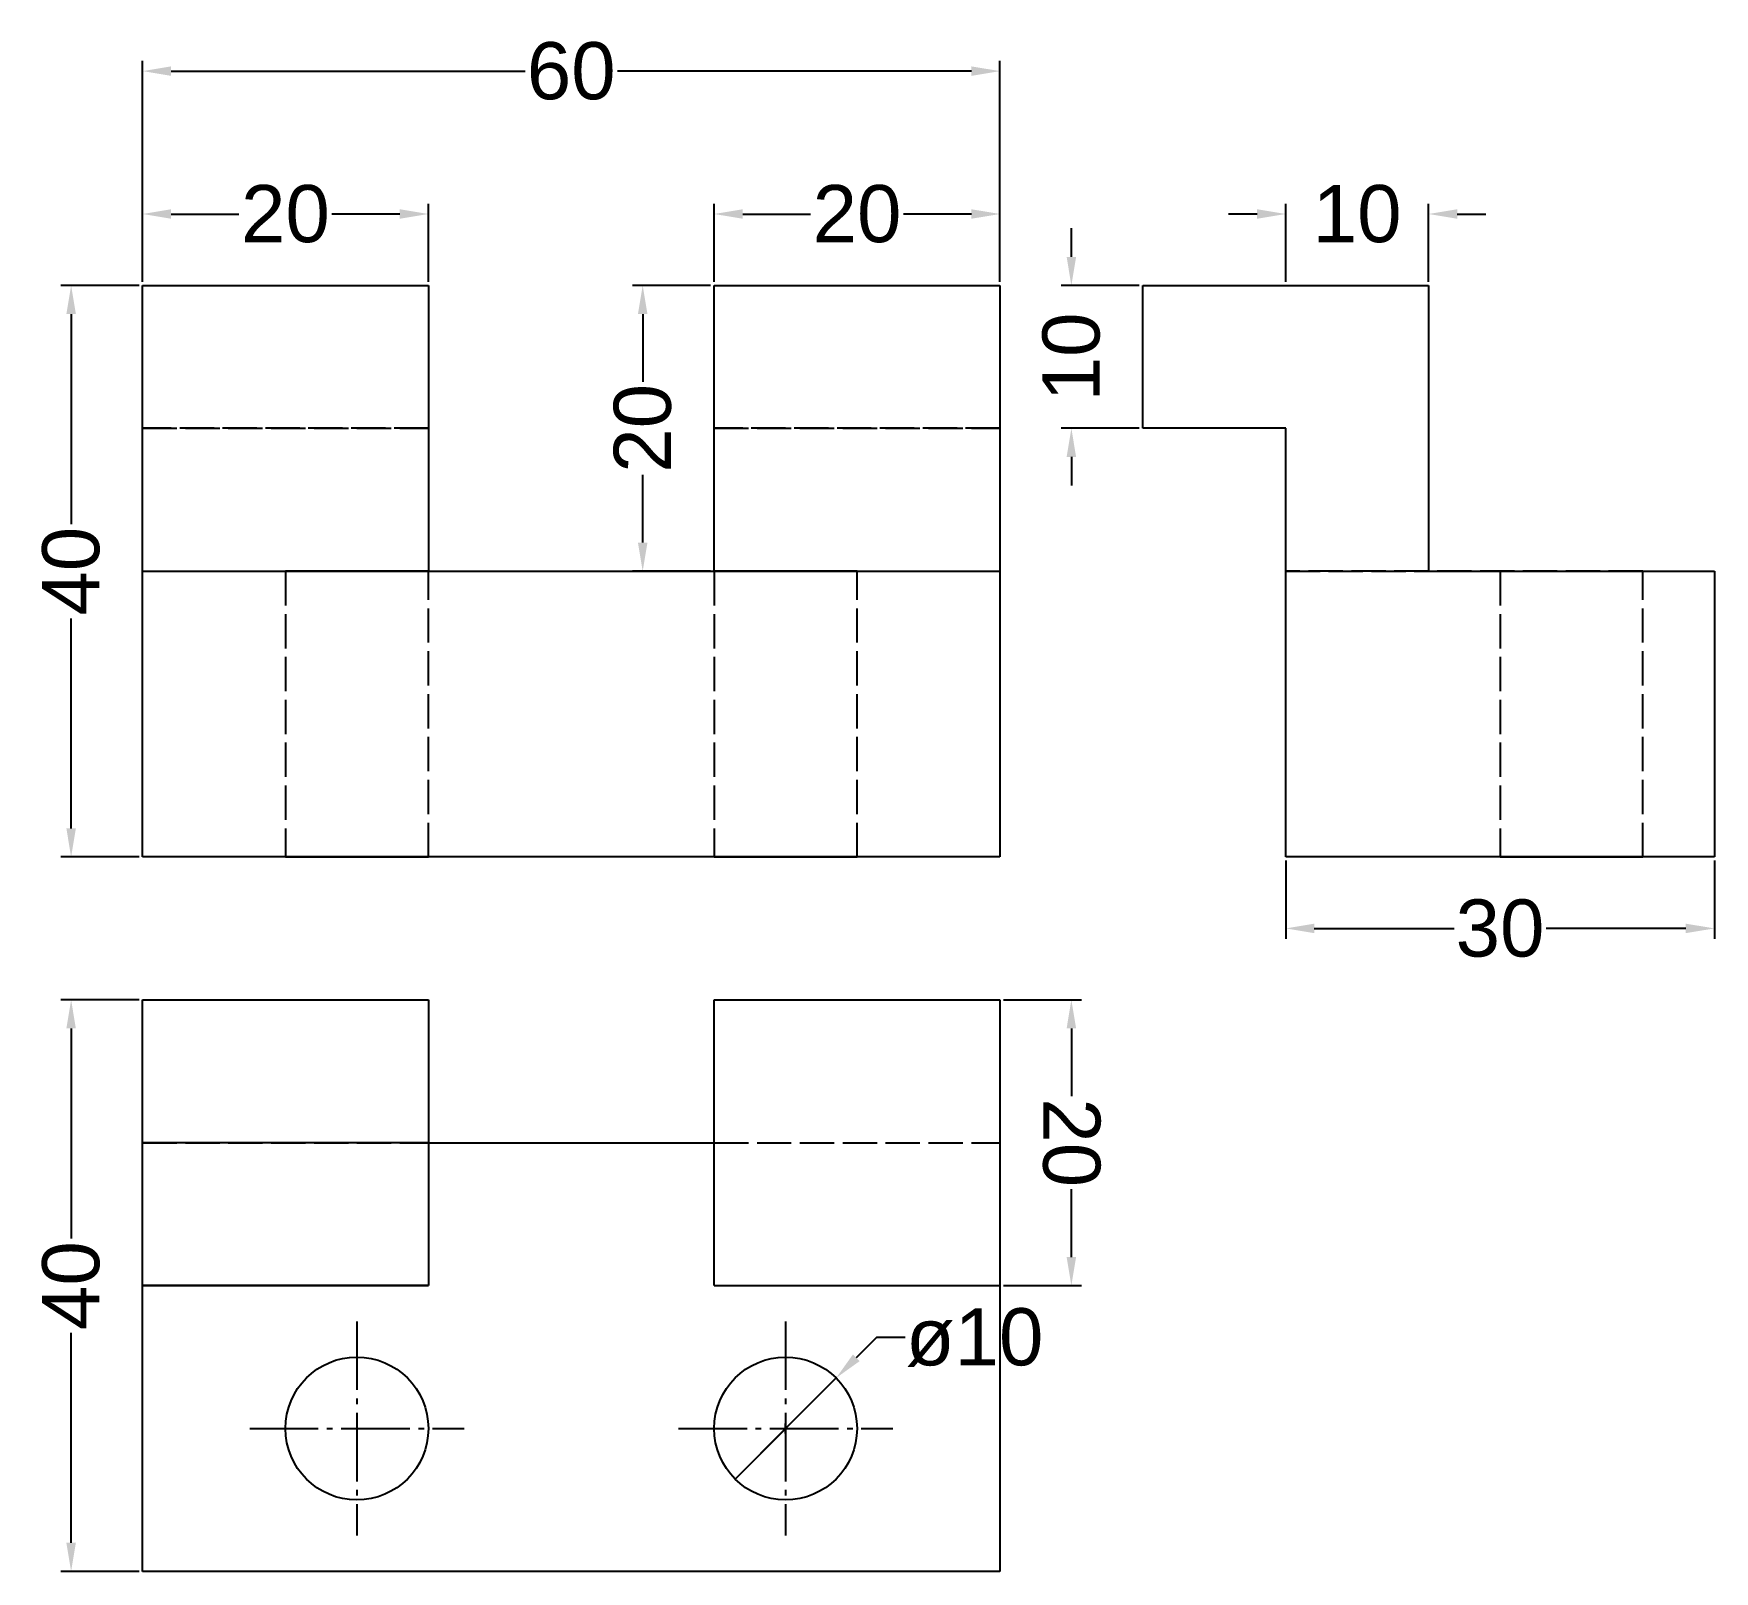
# Model space of a CAD drawing. Header units: inches. Extents: x 0.6 to 30, y 2.5 to 29.4.
import ezdxf

# ---------------------------------------------------------------- set-up
doc = ezdxf.new("R2010")
doc.units = ezdxf.units.IN
doc.header["$MEASUREMENT"] = 0
doc.linetypes.add('ACAD_ISO02W100', pattern=[15, 12, -3])
doc.linetypes.add('ACAD_ISO04W100', pattern=[30, 24, -3, 0, -3])
doc.styles.get("Standard").update_dxf_attribs({"font": 'arial.ttf'})
doc.dimstyles.get("Standard").update_dxf_attribs({"dimtxt": 0.18, "dimasz": 0.18, "dimexe": 0.18, "dimexo": 0.0625, "dimgap": 0.09, "dimtad": 0, "dimtih": 1, "dimtoh": 1, "dimdec": 4, "dimzin": 0, "dimdsep": 46, "dimtxsty": 'Standard', "dimcen": 0.09, "dimadec": 0, "dimazin": 0, "dimtfac": 1, "dimtdec": 4, "dimtofl": 0, "dimtmove": 0, "dimatfit": 3, "dimfxl": 1, "dimtolj": 1, "dimtzin": 0, "dimarcsym": 0})

# ---------------------------------------------------------------- blocks, each defined once
blk = doc.blocks.new('*D6')
at = {"color": 0, "lineweight": -2, "transparency": 16777216}
for p, q in [((2.5, 25.062), (2.5, 26.43)), ((3, 26.25), (4.187, 26.25)), ((7, 26.25), (5.813, 26.25)), ((7.5, 25.062), (7.5, 26.43))]:
    blk.add_line(p, q, dxfattribs=at)
at = {"color": 0, "transparency": 16777216}
for points in [[(3, 26.333), (3, 26.167), (2.5, 26.25)], [(7, 26.333), (7, 26.167), (7.5, 26.25)]]:
    blk.add_solid(points, dxfattribs=at)
at = {"layer": 'Defpoints', "color": 0, "transparency": 16777216}
for p in [(7.5, 26.25), (2.5, 25), (7.5, 25)]:
    blk.add_point(p, dxfattribs=at)
at = {"color": 0, "transparency": 16777216, "insert": (5, 26.25), "char_height": 1, "attachment_point": 5}
blk.add_mtext('\\A1;20', dxfattribs=at)
blk = doc.blocks.new('*D7')
at = {"color": 0, "lineweight": -2, "transparency": 16777216}
for p, q in [((12.5, 25.062), (12.5, 26.43)), ((13, 26.25), (14.187, 26.25)), ((17, 26.25), (15.813, 26.25)), ((17.5, 25.062), (17.5, 26.43))]:
    blk.add_line(p, q, dxfattribs=at)
at = {"color": 0, "transparency": 16777216}
for points in [[(13, 26.333), (13, 26.167), (12.5, 26.25)], [(17, 26.333), (17, 26.167), (17.5, 26.25)]]:
    blk.add_solid(points, dxfattribs=at)
at = {"layer": 'Defpoints', "color": 0, "transparency": 16777216}
for p in [(17.5, 26.25), (12.5, 25), (17.5, 25)]:
    blk.add_point(p, dxfattribs=at)
at = {"color": 0, "transparency": 16777216, "insert": (15, 26.25), "char_height": 1, "attachment_point": 5}
blk.add_mtext('\\A1;20', dxfattribs=at)
blk = doc.blocks.new('*D14')
at = {"color": 0, "lineweight": -2, "transparency": 16777216}
for p, q in [((22, 26.25), (21.5, 26.25)), ((22.5, 25.062), (22.5, 26.43)), ((25, 25.062), (25, 26.43)), ((25.5, 26.25), (26, 26.25))]:
    blk.add_line(p, q, dxfattribs=at)
at = {"color": 0, "transparency": 16777216}
for points in [[(22, 26.333), (22, 26.167), (22.5, 26.25)], [(25.5, 26.333), (25.5, 26.167), (25, 26.25)]]:
    blk.add_solid(points, dxfattribs=at)
at = {"layer": 'Defpoints', "color": 0, "transparency": 16777216}
for p in [(22.5, 26.25), (22.5, 25), (25, 25)]:
    blk.add_point(p, dxfattribs=at)
at = {"color": 0, "transparency": 16777216, "insert": (23.75, 26.25), "char_height": 1, "attachment_point": 5}
blk.add_mtext('\\A1;10', dxfattribs=at)
blk = doc.blocks.new('*D15')
at = {"color": 0, "lineweight": -2, "transparency": 16777216}
for p, q in [((18.75, 25.5), (18.75, 26)), ((19.938, 25), (18.57, 25)), ((19.938, 22.5), (18.57, 22.5)), ((18.75, 22), (18.75, 21.5))]:
    blk.add_line(p, q, dxfattribs=at)
at = {"color": 0, "transparency": 16777216}
for points in [[(18.667, 25.5), (18.833, 25.5), (18.75, 25)], [(18.667, 22), (18.833, 22), (18.75, 22.5)]]:
    blk.add_solid(points, dxfattribs=at)
at = {"layer": 'Defpoints', "color": 0, "transparency": 16777216}
for p in [(20, 25), (18.75, 22.5), (20, 22.5)]:
    blk.add_point(p, dxfattribs=at)
at = {"color": 0, "transparency": 16777216, "insert": (18.75, 23.75), "char_height": 1, "attachment_point": 5, "rotation": 90}
blk.add_mtext('\\A1;10', dxfattribs=at)
blk = doc.blocks.new('*D16')
at = {"color": 0, "lineweight": -2, "transparency": 16777216}
for p, q in [((22.5, 14.938), (22.5, 13.57)), ((30, 14.938), (30, 13.57)), ((23, 13.75), (25.446, 13.75)), ((29.5, 13.75), (27.054, 13.75))]:
    blk.add_line(p, q, dxfattribs=at)
at = {"color": 0, "transparency": 16777216}
for points in [[(23, 13.833), (23, 13.667), (22.5, 13.75)], [(29.5, 13.833), (29.5, 13.667), (30, 13.75)]]:
    blk.add_solid(points, dxfattribs=at)
at = {"layer": 'Defpoints', "color": 0, "transparency": 16777216}
for p in [(22.5, 15), (30, 15), (30, 13.75)]:
    blk.add_point(p, dxfattribs=at)
at = {"color": 0, "transparency": 16777216, "insert": (26.25, 13.75), "char_height": 1, "attachment_point": 5}
blk.add_mtext('\\A1;30', dxfattribs=at)
blk = doc.blocks.new('*D17')
at = {"color": 0, "lineweight": -2, "transparency": 16777216}
for p, q in [((2.438, 25), (1.07, 25)), ((1.25, 24.5), (1.25, 20.825)), ((1.25, 15.5), (1.25, 19.175)), ((2.438, 15), (1.07, 15))]:
    blk.add_line(p, q, dxfattribs=at)
at = {"color": 0, "transparency": 16777216}
for points in [[(1.167, 24.5), (1.333, 24.5), (1.25, 25)], [(1.167, 15.5), (1.333, 15.5), (1.25, 15)]]:
    blk.add_solid(points, dxfattribs=at)
at = {"layer": 'Defpoints', "color": 0, "transparency": 16777216}
for p in [(2.5, 25), (1.25, 15), (2.5, 15)]:
    blk.add_point(p, dxfattribs=at)
at = {"color": 0, "transparency": 16777216, "insert": (1.25, 20), "char_height": 1, "attachment_point": 5, "rotation": 90}
blk.add_mtext('\\A1;40', dxfattribs=at)
blk = doc.blocks.new('*D18')
at = {"color": 0, "lineweight": -2, "transparency": 16777216}
for p, q in [((2.438, 12.5), (1.07, 12.5)), ((1.25, 12), (1.25, 8.325)), ((1.25, 3), (1.25, 6.675)), ((2.438, 2.5), (1.07, 2.5))]:
    blk.add_line(p, q, dxfattribs=at)
at = {"color": 0, "transparency": 16777216}
for points in [[(1.167, 12), (1.333, 12), (1.25, 12.5)], [(1.167, 3), (1.333, 3), (1.25, 2.5)]]:
    blk.add_solid(points, dxfattribs=at)
at = {"layer": 'Defpoints', "color": 0, "transparency": 16777216}
for p in [(2.5, 12.5), (1.25, 2.5), (2.5, 2.5)]:
    blk.add_point(p, dxfattribs=at)
at = {"color": 0, "transparency": 16777216, "insert": (1.25, 7.5), "char_height": 1, "attachment_point": 5, "rotation": 90}
blk.add_mtext('\\A1;40', dxfattribs=at)
blk = doc.blocks.new('*D19')
at = {"color": 0, "lineweight": -2, "transparency": 16777216}
for p, q in [((12.438, 25), (11.07, 25)), ((11.25, 24.5), (11.25, 23.313)), ((11.25, 20.5), (11.25, 21.687)), ((12.438, 20), (11.07, 20))]:
    blk.add_line(p, q, dxfattribs=at)
at = {"color": 0, "transparency": 16777216}
for points in [[(11.167, 24.5), (11.333, 24.5), (11.25, 25)], [(11.167, 20.5), (11.333, 20.5), (11.25, 20)]]:
    blk.add_solid(points, dxfattribs=at)
at = {"layer": 'Defpoints', "color": 0, "transparency": 16777216}
for p in [(12.5, 25), (11.25, 20), (12.5, 20)]:
    blk.add_point(p, dxfattribs=at)
at = {"color": 0, "transparency": 16777216, "insert": (11.25, 22.5), "char_height": 1, "attachment_point": 5, "rotation": 90}
blk.add_mtext('\\A1;20', dxfattribs=at)
blk = doc.blocks.new('*D20')
at = {"color": 0, "lineweight": -2, "transparency": 16777216}
for p, q in [((17.563, 12.5), (18.93, 12.5)), ((18.75, 12), (18.75, 10.813)), ((18.75, 8), (18.75, 9.187)), ((17.563, 7.5), (18.93, 7.5))]:
    blk.add_line(p, q, dxfattribs=at)
at = {"color": 0, "transparency": 16777216}
for points in [[(18.667, 12), (18.833, 12), (18.75, 12.5)], [(18.667, 8), (18.833, 8), (18.75, 7.5)]]:
    blk.add_solid(points, dxfattribs=at)
at = {"layer": 'Defpoints', "color": 0, "transparency": 16777216}
for p in [(17.5, 12.5), (17.5, 7.5), (18.75, 7.5)]:
    blk.add_point(p, dxfattribs=at)
at = {"color": 0, "transparency": 16777216, "insert": (18.75, 10), "char_height": 1, "attachment_point": 5, "rotation": 270}
blk.add_mtext('\\A1;20', dxfattribs=at)
blk = doc.blocks.new('*D21')
at = {"color": 0, "lineweight": -2, "transparency": 16777216}
for p, q in [((2.5, 25.062), (2.5, 28.93)), ((17.5, 25.062), (17.5, 28.93)), ((3, 28.75), (9.193, 28.75)), ((17, 28.75), (10.807, 28.75))]:
    blk.add_line(p, q, dxfattribs=at)
at = {"color": 0, "transparency": 16777216}
for points in [[(3, 28.833), (3, 28.667), (2.5, 28.75)], [(17, 28.833), (17, 28.667), (17.5, 28.75)]]:
    blk.add_solid(points, dxfattribs=at)
at = {"layer": 'Defpoints', "color": 0, "transparency": 16777216}
for p in [(17.5, 28.75), (2.5, 25), (17.5, 25)]:
    blk.add_point(p, dxfattribs=at)
at = {"color": 0, "transparency": 16777216, "insert": (10, 28.75), "char_height": 1, "attachment_point": 5}
blk.add_mtext('\\A1;60', dxfattribs=at)
blk = doc.blocks.new('*D22')
at = {"color": 0, "lineweight": -2, "transparency": 16777216}
for p, q in [((15.341, 6.591), (14.987, 6.237)), ((15.841, 6.591), (15.341, 6.591)), ((13.66, 5), (13.84, 5)), ((13.75, 4.91), (13.75, 5.09))]:
    blk.add_line(p, q, dxfattribs=at)
at = {"color": 0, "transparency": 16777216}
blk.add_solid([(14.929, 6.296), (15.046, 6.179), (14.634, 5.884)], dxfattribs=at)
at = {"layer": 'Defpoints', "color": 0, "transparency": 16777216}
for p in [(14.634, 5.884), (12.866, 4.116)]:
    blk.add_point(p, dxfattribs=at)
at = {"color": 0, "transparency": 16777216, "insert": (17.057, 6.591), "char_height": 1, "attachment_point": 5}
blk.add_mtext('\\A1;ø10', dxfattribs=at)

msp = doc.modelspace()

# ---------------------------------------------------------------- linework, layer by layer
for p, q in [((2.5, 15), (2.5, 25)), ((2.5, 25), (7.5, 25)), ((7.5, 25), (7.5, 20)), ((12.5, 20), (12.5, 25)), ((12.5, 25), (17.5, 25)), ((17.5, 25), (17.5, 15)), ((20, 25), (25, 25)), ((20, 22.5), (20, 25)), ((25, 25), (25, 20)), ((7.5, 22.5), (7.5, 22.5)), ((17.5, 22.5), (17.5, 22.5)), ((22.5, 22.5), (20, 22.5)), ((22.5, 15), (22.5, 22.5)), ((2.5, 20), (7.5, 20)), ((7.5, 20), (5, 20)), ((7.5, 20), (12.5, 20)), ((7.5, 20), (12.5, 20)), ((12.5, 20), (17.5, 20)), ((15, 20), (12.5, 20)), ((25, 20), (30, 20)), ((25, 20), (26.25, 20)), ((30, 20), (30, 15)), ((17.5, 15), (2.5, 15)), ((5, 15), (7.5, 15)), ((12.5, 15), (15, 15)), ((30, 15), (22.5, 15)), ((26.25, 15), (28.75, 15)), ((2.5, 2.5), (2.5, 12.5)), ((2.5, 12.5), (2.5, 12.5)), ((2.5, 12.5), (2.5, 12.5)), ((2.5, 12.5), (7.5, 12.5)), ((7.5, 12.5), (7.5, 7.5)), ((12.5, 7.5), (12.5, 12.5)), ((12.5, 12.5), (17.5, 12.5)), ((17.5, 12.5), (17.5, 2.5)), ((7.5, 10), (2.5, 10)), ((7.5, 10), (12.5, 10)), ((7.5, 10), (7.5, 10)), ((2.5, 7.5), (2.5, 7.5)), ((2.5, 7.5), (7.5, 7.5)), ((7.5, 7.5), (2.5, 7.5)), ((12.5, 7.5), (17.5, 7.5)), ((12.86612, 4.11612), (14.63388, 5.88388)), ((14.63388, 5.88388), (13.75, 5)), ((13.75, 5), (12.86612, 4.11612)), ((17.5, 2.5), (2.5, 2.5)), ((2.5, 2.5), (2.5, 2.5)), ((2.5, 2.5), (2.5, 2.5)), ((2.5, 2.5), (2.5, 2.5)), ((2.5, 2.5), (2.5, 2.5))]:
    msp.add_line(p, q)
at = {"linetype": 'ACAD_ISO02W100', "ltscale": 0.05}
for p, q in [((2.5, 22.5), (7.5, 22.5)), ((7.5, 22.5), (2.5, 22.5)), ((12.5, 22.5), (17.5, 22.5)), ((17.5, 22.5), (12.5, 22.5)), ((5, 20), (5, 15)), ((7.5, 15), (7.5, 20)), ((12.5, 20), (12.5, 15)), ((15, 15), (15, 20)), ((22.5, 20), (25, 20)), ((28.75, 20), (22.5, 20)), ((26.25, 20), (26.25, 15)), ((28.75, 15), (28.75, 20)), ((2.5, 10), (7.5, 10)), ((12.5, 10), (17.5, 10))]:
    msp.add_line(p, q, dxfattribs=at)
at = {"linetype": 'ACAD_ISO04W100', "ltscale": 0.05}
for p, q in [((6.25, 6.875), (6.25, 3.125)), ((13.75, 6.875), (13.75, 3.125)), ((4.375, 5), (8.125, 5)), ((11.875, 5), (15.625, 5))]:
    msp.add_line(p, q, dxfattribs=at)
for centre in [(6.25, 5), (13.75, 5)]:
    msp.add_circle(centre, 1.25)

# ---------------------------------------------------------------- dimensions: what is measured, and where the dimension line sits
for base, p1, p2, text, picture, middle in [((17.5, 28.75), (2.5, 25), (17.5, 25), '60', '*D21', (10, 28.75)), ((7.5, 26.25), (2.5, 25), (7.5, 25), '20', '*D6', (5, 26.25)), ((17.5, 26.25), (12.5, 25), (17.5, 25), '20', '*D7', (15, 26.25)), ((22.5, 26.25), (25, 25), (22.5, 25), '10', '*D14', (23.75, 26.25)), ((30, 13.75), (22.5, 15), (30, 15), '30', '*D16', (26.25, 13.75))]:
    dim = msp.add_linear_dim(base=base, p1=p1, p2=p2, text=text, dimstyle='Standard', override={"dimtxt": 1, "dimasz": 0.5})
    dim.commit()
    dim.dimension.update_dxf_attribs({"geometry": picture, "text_midpoint": middle})
for base, p1, p2, text, picture, middle, turn in [((18.75, 22.5), (20, 25), (20, 22.5), '10', '*D15', (18.75, 23.75), 90), ((1.25, 15), (2.5, 25), (2.5, 15), '40', '*D17', (1.25, 20), 90), ((11.25, 20), (12.5, 25), (12.5, 20), '20', '*D19', (11.25, 22.5), 90), ((1.25, 2.5), (2.5, 12.5), (2.5, 2.5), '40', '*D18', (1.25, 7.5), 90), ((18.75, 7.5), (17.5, 12.5), (17.5, 7.5), '20', '*D20', (18.75, 10), 270)]:
    dim = msp.add_linear_dim(base=base, p1=p1, p2=p2, angle=90, text=text, dimstyle='Standard', override={"dimtxt": 1, "dimasz": 0.5})
    dim.commit()
    dim.dimension.update_dxf_attribs({"geometry": picture, "text_midpoint": middle, "text_rotation": turn})
dim = msp.add_diameter_dim_2p(p1=(12.86612, 4.11612), p2=(14.63388, 5.88388), text='ø10', dimstyle='Standard', override={"dimtxt": 1, "dimasz": 0.5})
dim.commit()
dim.dimension.update_dxf_attribs({"geometry": '*D22', "text_midpoint": (17.05718, 6.59099)})

doc.saveas('drawing.dxf')
